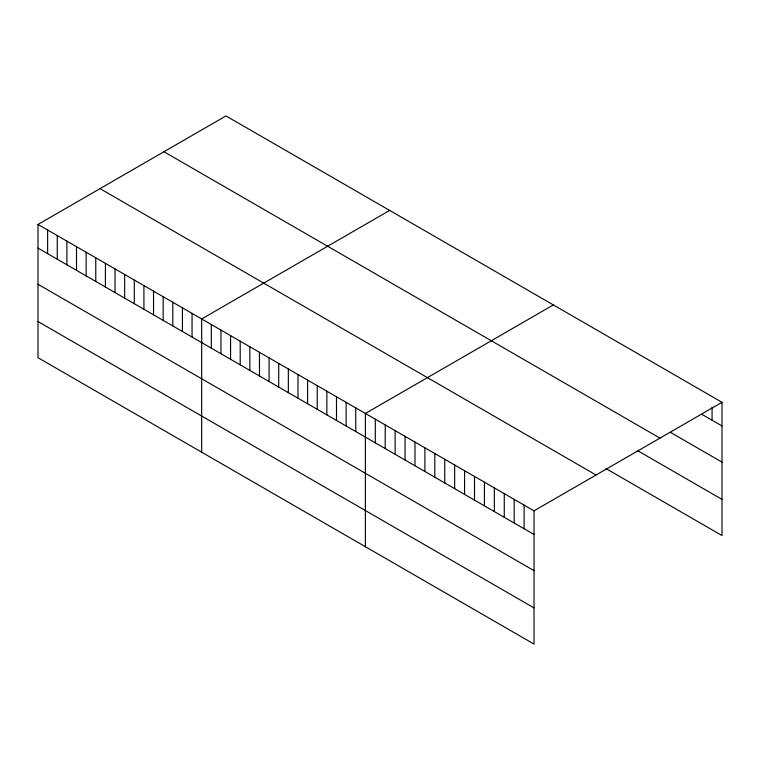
<?xml version="1.0" encoding="UTF-8"?>
<svg xmlns="http://www.w3.org/2000/svg" width="760" height="760" viewBox="0 0 760 760"><rect width="100%" height="100%" fill="white"/><g stroke="black" fill="none" stroke-linecap="round" stroke-linejoin="round"><path stroke-width="1.14" d="M38 224.447L534.024 510.825L534.024 644.081L38 357.703L38 224.447L225.976 115.919L722 402.296L722 535.553L605.929 468.54M389.661 210.425L201.685 318.953L201.685 452.209M553.356 304.931L365.38 413.459L365.38 546.706M534.024 510.825L722 402.296M702.154 414.494L722 425.952M670.415 432.335L722 462.118M163.941 151.734L659.965 438.111M637.678 450.699L722 499.386M100.035 188.632L596.058 475.009M38 248.102L534.024 534.48M38 284.269L534.024 570.646M38 321.537L534.024 607.905M712.082 407.217L712.082 420.223M524.106 505.096L524.106 528.751M514.188 499.367L514.188 523.022M504.26 493.639L504.26 517.294M494.342 487.92L494.342 511.565M484.424 482.191L484.424 505.837M474.506 476.463L474.506 500.108M464.578 470.734L464.578 494.38M454.66 465.006L454.66 488.651M444.742 459.277L444.742 482.933M434.815 453.549L434.815 477.204M424.897 447.82L424.897 471.476M414.979 442.092L414.979 465.747M405.061 436.363L405.061 460.019M395.133 430.644L395.133 454.29M385.215 424.916L385.215 448.561M375.298 419.188L375.298 442.833M355.747 407.901L355.747 431.547M346.123 402.334L346.123 425.99M336.49 396.777L336.49 420.432M326.857 391.219L326.857 414.874M317.233 385.662L317.233 409.317M307.601 380.104L307.601 403.75M297.977 374.547L297.977 398.192M288.344 368.98L288.344 392.635M278.72 363.423L278.72 387.077M269.087 357.865L269.087 381.52M259.464 352.308L259.464 375.962M249.831 346.75L249.831 370.395M240.207 341.192L240.207 364.838M230.575 335.625L230.575 359.28M220.941 330.068L220.941 353.723M211.318 324.51L211.318 348.166M192.061 313.395L192.061 337.041M182.428 307.838L182.428 331.483M172.805 302.271L172.805 325.926M163.172 296.713L163.172 320.368M153.548 291.156L153.548 314.811M143.916 285.599L143.916 309.253M134.282 280.041L134.282 303.687M124.659 274.483L124.659 298.129M115.026 268.916L115.026 292.572M105.403 263.359L105.403 287.014M95.769 257.801L95.769 281.456M86.146 252.244L86.146 275.899M76.513 246.686L76.513 270.332M66.889 241.129L66.889 264.774M57.257 235.562L57.257 259.217M47.633 230.005L47.633 253.659"/></g></svg>
